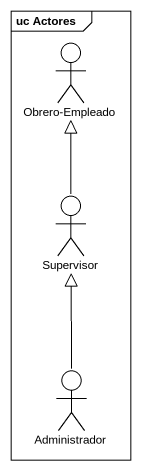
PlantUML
@startuml
mainframe uc Actores
actor "Obrero-Empleado" as Obrero_Empleado
actor Supervisor
actor Administrador
Supervisor -up-|> Obrero_Empleado
Administrador -up-|> Supervisor
@enduml
